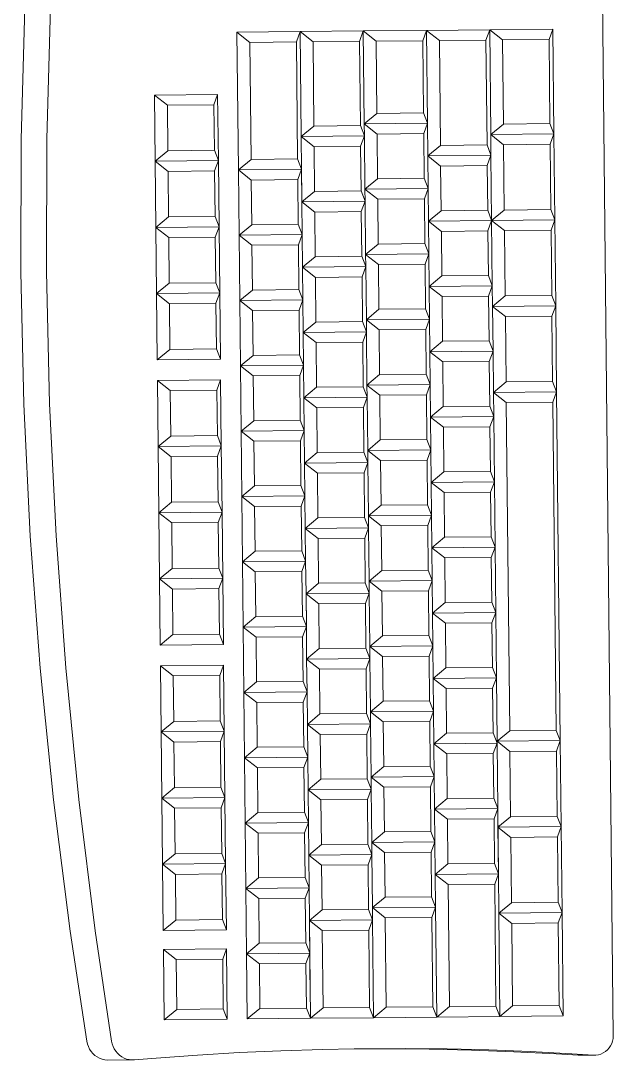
# Model space of a CAD drawing. Header units: millimetres. Extents: x 1 to 121, y 0 to 90.
# Drawn here: x 35.9781 to 36.1505, y 61.7716 to 62.0739 of the extents above; entities that cross this region are included whole.
import ezdxf

# ---------------------------------------------------------------- set-up
doc = ezdxf.new("R2010")
doc.units = ezdxf.units.MM
doc.layers.add('Equipamiento SR', color=23, linetype='Continuous', lineweight=0)

# ---------------------------------------------------------------- blocks, each defined once
blk = doc.blocks.new('A$C7F0F64D0')
at = {"layer": 'Equipamiento SR'}
for p, q in [((0.45349, 0.17233), (0.00551, 0.16767)), ((0.45349, 0.17233), (0.45425, 0.17229)), ((0.45425, 0.17229), (0.455, 0.17214)), ((0.455, 0.17214), (0.45572, 0.1719)), ((0.45572, 0.1719), (0.45641, 0.17157)), ((0.45641, 0.17157), (0.45703, 0.17114)), ((0.45703, 0.17114), (0.4576, 0.17064)), ((0.4576, 0.17064), (0.45808, 0.17007)), ((0.45808, 0.17007), (0.45848, 0.16944)), ((0.45848, 0.16944), (0.45879, 0.16877)), ((0.4587, 0.16031), (0.45911, 0.16658)), ((0.45879, 0.16877), (0.459, 0.16806)), ((0.459, 0.16806), (0.45911, 0.16732)), ((0.45911, 0.16732), (0.45911, 0.16658)), ((0.45911, 0.16658), (0.45915, 0.16291)), ((0.45807, 0.14822), (0.4587, 0.16031)), ((0.45874, 0.15576), (0.45915, 0.16216)), ((0.45915, 0.16291), (0.45915, 0.16216)), ((0.39264, 0.15719), (0.41764, 0.15745)), ((0.41764, 0.15745), (0.41465, 0.15629)), ((0.41764, 0.15745), (0.44764, 0.15776)), ((0.41783, 0.13907), (0.41764, 0.15745)), ((0.41764, 0.15745), (0.42065, 0.15635)), ((0.44764, 0.15776), (0.44465, 0.1566)), ((0.44764, 0.15776), (0.44783, 0.13938)), ((0.16065, 0.15478), (0.19115, 0.15509)), ((0.16085, 0.1364), (0.16065, 0.15478)), ((0.16065, 0.15478), (0.16367, 0.15368)), ((0.19115, 0.15509), (0.18816, 0.15394)), ((0.19115, 0.15509), (0.21615, 0.15535)), ((0.19134, 0.13672), (0.19115, 0.15509)), ((0.19115, 0.15509), (0.19416, 0.154)), ((0.19416, 0.154), (0.21316, 0.1542)), ((0.21615, 0.15535), (0.21316, 0.1542)), ((0.21316, 0.1542), (0.2133, 0.14065)), ((0.21615, 0.15535), (0.24115, 0.15561)), ((0.21615, 0.15535), (0.21634, 0.13697)), ((0.21615, 0.15535), (0.21916, 0.15426)), ((0.21916, 0.15426), (0.23816, 0.15446)), ((0.2193, 0.14072), (0.21916, 0.15426)), ((0.24115, 0.15561), (0.23816, 0.15446)), ((0.23816, 0.15446), (0.2383, 0.14091)), ((0.24115, 0.15561), (0.26615, 0.15587)), ((0.24115, 0.15561), (0.24134, 0.13723)), ((0.24115, 0.15561), (0.24416, 0.15452)), ((0.24416, 0.15452), (0.26316, 0.15472)), ((0.2443, 0.14098), (0.24416, 0.15452)), ((0.26615, 0.15587), (0.26316, 0.15472)), ((0.26316, 0.15472), (0.2633, 0.14117)), ((0.26615, 0.15587), (0.36764, 0.15693)), ((0.26615, 0.15587), (0.26634, 0.13749)), ((0.26615, 0.15587), (0.26916, 0.15478)), ((0.26916, 0.15478), (0.36466, 0.15577)), ((0.2693, 0.14124), (0.26916, 0.15478)), ((0.36764, 0.15693), (0.36466, 0.15577)), ((0.3648, 0.14223), (0.36466, 0.15577)), ((0.36764, 0.15693), (0.39264, 0.15719)), ((0.36783, 0.13855), (0.36764, 0.15693)), ((0.36764, 0.15693), (0.37066, 0.15583)), ((0.37066, 0.15583), (0.38965, 0.15603)), ((0.3708, 0.14229), (0.37066, 0.15583)), ((0.39264, 0.15719), (0.38965, 0.15603)), ((0.38965, 0.15603), (0.38979, 0.14249)), ((0.39264, 0.15719), (0.39283, 0.13881)), ((0.39264, 0.15719), (0.39565, 0.15609)), ((0.39565, 0.15609), (0.41465, 0.15629)), ((0.39579, 0.14255), (0.39565, 0.15609)), ((0.41465, 0.15629), (0.41479, 0.14275)), ((0.42065, 0.15635), (0.44465, 0.1566)), ((0.42079, 0.14281), (0.42065, 0.15635)), ((0.44465, 0.1566), (0.44479, 0.14306)), ((0.45812, 0.14343), (0.45874, 0.15576)), ((0.16367, 0.15368), (0.18816, 0.15394)), ((0.16381, 0.14014), (0.16367, 0.15368)), ((0.18816, 0.15394), (0.18831, 0.14039)), ((0.19431, 0.14046), (0.19416, 0.154)), ((0.45761, 0.13613), (0.45807, 0.14822)), ((0.2693, 0.14124), (0.3648, 0.14223)), ((0.36783, 0.13855), (0.3648, 0.14223)), ((0.36783, 0.13855), (0.3708, 0.14229)), ((0.3708, 0.14229), (0.38979, 0.14249)), ((0.39283, 0.13881), (0.38979, 0.14249)), ((0.39283, 0.13881), (0.39579, 0.14255)), ((0.39579, 0.14255), (0.41479, 0.14275)), ((0.41783, 0.13907), (0.41479, 0.14275)), ((0.41783, 0.13907), (0.42079, 0.14281)), ((0.42079, 0.14281), (0.44479, 0.14306)), ((0.44783, 0.13938), (0.44479, 0.14306)), ((0.45767, 0.1311), (0.45812, 0.14343)), ((0.16085, 0.1364), (0.16381, 0.14014)), ((0.16381, 0.14014), (0.18831, 0.14039)), ((0.19134, 0.13672), (0.18831, 0.14039)), ((0.19134, 0.13672), (0.19431, 0.14046)), ((0.19431, 0.14046), (0.2133, 0.14065)), ((0.21634, 0.13697), (0.2133, 0.14065)), ((0.21634, 0.13697), (0.2193, 0.14072)), ((0.2193, 0.14072), (0.2383, 0.14091)), ((0.24134, 0.13723), (0.2383, 0.14091)), ((0.24134, 0.13723), (0.2443, 0.14098)), ((0.2443, 0.14098), (0.2633, 0.14117)), ((0.26634, 0.13749), (0.2633, 0.14117)), ((0.26634, 0.13749), (0.2693, 0.14124)), ((0.40633, 0.13895), (0.41783, 0.13907)), ((0.44783, 0.13938), (0.41783, 0.13907)), ((0.44783, 0.13938), (0.44484, 0.13822)), ((0.44783, 0.13938), (0.44802, 0.121)), ((0.19134, 0.13672), (0.16085, 0.1364)), ((0.16104, 0.11802), (0.16085, 0.1364)), ((0.16085, 0.1364), (0.16386, 0.1353)), ((0.19134, 0.13672), (0.19734, 0.13678)), ((0.19734, 0.13678), (0.19436, 0.13562)), ((0.19734, 0.13678), (0.21634, 0.13697)), ((0.19753, 0.1184), (0.19734, 0.13678)), ((0.19734, 0.13678), (0.20036, 0.13568)), ((0.21634, 0.13697), (0.21335, 0.13582)), ((0.23534, 0.13717), (0.21634, 0.13697)), ((0.21653, 0.1186), (0.21634, 0.13697)), ((0.21634, 0.13697), (0.21935, 0.13588)), ((0.23534, 0.13717), (0.23235, 0.13602)), ((0.23534, 0.13717), (0.24134, 0.13723)), ((0.23534, 0.13717), (0.23553, 0.1188)), ((0.23534, 0.13717), (0.23835, 0.13608)), ((0.23835, 0.13608), (0.25135, 0.13621)), ((0.23849, 0.12254), (0.23835, 0.13608)), ((0.24134, 0.13723), (0.25434, 0.13737)), ((0.25434, 0.13737), (0.25135, 0.13621)), ((0.25135, 0.13621), (0.25149, 0.12267)), ((0.25434, 0.13737), (0.26634, 0.13749)), ((0.25453, 0.11899), (0.25434, 0.13737)), ((0.25434, 0.13737), (0.25735, 0.13628)), ((0.25735, 0.13628), (0.27035, 0.13641)), ((0.25749, 0.12273), (0.25735, 0.13628)), ((0.26634, 0.13749), (0.27334, 0.13757)), ((0.27334, 0.13757), (0.27035, 0.13641)), ((0.27035, 0.13641), (0.27049, 0.12287)), ((0.27334, 0.13757), (0.29234, 0.13776)), ((0.27353, 0.11919), (0.27334, 0.13757)), ((0.27334, 0.13757), (0.27635, 0.13647)), ((0.27635, 0.13647), (0.28935, 0.13661)), ((0.27649, 0.12293), (0.27635, 0.13647)), ((0.29234, 0.13776), (0.28935, 0.13661)), ((0.28935, 0.13661), (0.28949, 0.12307)), ((0.29234, 0.13776), (0.31134, 0.13796)), ((0.29253, 0.11939), (0.29234, 0.13776)), ((0.29234, 0.13776), (0.29535, 0.13667)), ((0.29535, 0.13667), (0.30835, 0.13681)), ((0.29549, 0.12313), (0.29535, 0.13667)), ((0.31134, 0.13796), (0.30835, 0.13681)), ((0.30835, 0.13681), (0.30849, 0.12326)), ((0.31134, 0.13796), (0.33034, 0.13816)), ((0.31153, 0.11959), (0.31134, 0.13796)), ((0.31134, 0.13796), (0.31435, 0.13687)), ((0.31435, 0.13687), (0.32735, 0.137)), ((0.31449, 0.12333), (0.31435, 0.13687)), ((0.33034, 0.13816), (0.32735, 0.137)), ((0.32735, 0.137), (0.32749, 0.12346)), ((0.33034, 0.13816), (0.34934, 0.13836)), ((0.33034, 0.13816), (0.33053, 0.11978)), ((0.33034, 0.13816), (0.33335, 0.13707)), ((0.33335, 0.13707), (0.34635, 0.1372)), ((0.33349, 0.12352), (0.33335, 0.13707)), ((0.34934, 0.13836), (0.34635, 0.1372)), ((0.34635, 0.1372), (0.34649, 0.12366)), ((0.34934, 0.13836), (0.36783, 0.13855)), ((0.34934, 0.13836), (0.34953, 0.11998)), ((0.34934, 0.13836), (0.35235, 0.13726)), ((0.35235, 0.13726), (0.36535, 0.1374)), ((0.35249, 0.12372), (0.35235, 0.13726)), ((0.36833, 0.13855), (0.36535, 0.1374)), ((0.36535, 0.1374), (0.36549, 0.12386)), ((0.36783, 0.13855), (0.36833, 0.13855)), ((0.36833, 0.13855), (0.38733, 0.13875)), ((0.36853, 0.12018), (0.36833, 0.13855)), ((0.36833, 0.13855), (0.37135, 0.13746)), ((0.37135, 0.13746), (0.38435, 0.1376)), ((0.37149, 0.12392), (0.37135, 0.13746)), ((0.38733, 0.13875), (0.38435, 0.1376)), ((0.38435, 0.1376), (0.38449, 0.12405)), ((0.38733, 0.13875), (0.40633, 0.13895)), ((0.38733, 0.13875), (0.39283, 0.13881)), ((0.38752, 0.12038), (0.38733, 0.13875)), ((0.38733, 0.13875), (0.39035, 0.13766)), ((0.39035, 0.13766), (0.40334, 0.13779)), ((0.39049, 0.12412), (0.39035, 0.13766)), ((0.40633, 0.13895), (0.39283, 0.13881)), ((0.40633, 0.13895), (0.40334, 0.13779)), ((0.40334, 0.13779), (0.40349, 0.12425)), ((0.40633, 0.13895), (0.40652, 0.12057)), ((0.40633, 0.13895), (0.40934, 0.13786)), ((0.40934, 0.13786), (0.44484, 0.13822)), ((0.40948, 0.12431), (0.40934, 0.13786)), ((0.44484, 0.13822), (0.44498, 0.12468)), ((0.45732, 0.12403), (0.45761, 0.13613)), ((0.16386, 0.1353), (0.19436, 0.13562)), ((0.164, 0.12176), (0.16386, 0.1353)), ((0.19436, 0.13562), (0.1945, 0.12208)), ((0.20036, 0.13568), (0.21335, 0.13582)), ((0.2005, 0.12214), (0.20036, 0.13568)), ((0.21335, 0.13582), (0.2135, 0.12228)), ((0.21935, 0.13588), (0.23235, 0.13602)), ((0.2195, 0.12234), (0.21935, 0.13588)), ((0.23235, 0.13602), (0.23249, 0.12247)), ((0.45738, 0.11876), (0.45767, 0.1311)), ((0.37149, 0.12392), (0.38449, 0.12405)), ((0.38752, 0.12038), (0.38449, 0.12405)), ((0.38752, 0.12038), (0.39049, 0.12412)), ((0.39049, 0.12412), (0.40349, 0.12425)), ((0.40652, 0.12057), (0.40349, 0.12425)), ((0.40652, 0.12057), (0.40948, 0.12431)), ((0.40948, 0.12431), (0.44498, 0.12468)), ((0.44802, 0.121), (0.44498, 0.12468)), ((0.4572, 0.11192), (0.45732, 0.12403)), ((0.16104, 0.11802), (0.164, 0.12176)), ((0.164, 0.12176), (0.1945, 0.12208)), ((0.19753, 0.1184), (0.1945, 0.12208)), ((0.19753, 0.1184), (0.2005, 0.12214)), ((0.2005, 0.12214), (0.2135, 0.12228)), ((0.21653, 0.1186), (0.2135, 0.12228)), ((0.21653, 0.1186), (0.2195, 0.12234)), ((0.2195, 0.12234), (0.23249, 0.12247)), ((0.23553, 0.1188), (0.23249, 0.12247)), ((0.23553, 0.1188), (0.23849, 0.12254)), ((0.23849, 0.12254), (0.25149, 0.12267)), ((0.25453, 0.11899), (0.25149, 0.12267)), ((0.25453, 0.11899), (0.25749, 0.12273)), ((0.25749, 0.12273), (0.27049, 0.12287)), ((0.27353, 0.11919), (0.27049, 0.12287)), ((0.27353, 0.11919), (0.27649, 0.12293)), ((0.27649, 0.12293), (0.28949, 0.12307)), ((0.29253, 0.11939), (0.28949, 0.12307)), ((0.29253, 0.11939), (0.29549, 0.12313)), ((0.29549, 0.12313), (0.30849, 0.12326)), ((0.31153, 0.11959), (0.30849, 0.12326)), ((0.31153, 0.11959), (0.31449, 0.12333)), ((0.31449, 0.12333), (0.32749, 0.12346)), ((0.33053, 0.11978), (0.32749, 0.12346)), ((0.33053, 0.11978), (0.33349, 0.12352)), ((0.33349, 0.12352), (0.34649, 0.12366)), ((0.34953, 0.11998), (0.34649, 0.12366)), ((0.34953, 0.11998), (0.35249, 0.12372)), ((0.35249, 0.12372), (0.36549, 0.12386)), ((0.36853, 0.12018), (0.36549, 0.12386)), ((0.36853, 0.12018), (0.37149, 0.12392)), ((0.44802, 0.121), (0.41602, 0.12067)), ((0.44802, 0.121), (0.44503, 0.11985)), ((0.44802, 0.121), (0.44821, 0.10263)), ((0.18804, 0.1183), (0.16104, 0.11802)), ((0.16123, 0.09964), (0.16104, 0.11802)), ((0.16104, 0.11802), (0.16405, 0.11693)), ((0.18804, 0.1183), (0.18505, 0.11714)), ((0.19753, 0.1184), (0.18804, 0.1183)), ((0.18823, 0.09992), (0.18804, 0.1183)), ((0.18804, 0.1183), (0.19105, 0.11721)), ((0.20703, 0.1185), (0.19753, 0.1184)), ((0.20703, 0.1185), (0.20405, 0.11734)), ((0.20703, 0.1185), (0.21653, 0.1186)), ((0.20723, 0.10012), (0.20703, 0.1185)), ((0.20703, 0.1185), (0.21005, 0.1174)), ((0.21653, 0.1186), (0.22603, 0.1187)), ((0.22603, 0.1187), (0.22305, 0.11754)), ((0.22603, 0.1187), (0.23553, 0.1188)), ((0.22622, 0.10032), (0.22603, 0.1187)), ((0.22603, 0.1187), (0.22904, 0.1176)), ((0.24503, 0.11889), (0.23553, 0.1188)), ((0.24503, 0.11889), (0.24204, 0.11774)), ((0.24503, 0.11889), (0.25453, 0.11899)), ((0.24503, 0.11889), (0.24522, 0.10052)), ((0.24503, 0.11889), (0.24804, 0.1178)), ((0.24804, 0.1178), (0.26104, 0.11793)), ((0.26403, 0.11909), (0.25453, 0.11899)), ((0.26403, 0.11909), (0.26104, 0.11793)), ((0.26104, 0.11793), (0.26118, 0.10439)), ((0.26403, 0.11909), (0.27353, 0.11919)), ((0.26422, 0.10071), (0.26403, 0.11909)), ((0.26403, 0.11909), (0.26704, 0.118)), ((0.26704, 0.118), (0.28004, 0.11813)), ((0.26718, 0.10446), (0.26704, 0.118)), ((0.28303, 0.11929), (0.27353, 0.11919)), ((0.28303, 0.11929), (0.28004, 0.11813)), ((0.28004, 0.11813), (0.28018, 0.10459)), ((0.28303, 0.11929), (0.29253, 0.11939)), ((0.28303, 0.11929), (0.28322, 0.10091)), ((0.28303, 0.11929), (0.28604, 0.11819)), ((0.28604, 0.11819), (0.29904, 0.11833)), ((0.28618, 0.10465), (0.28604, 0.11819)), ((0.30203, 0.11949), (0.29253, 0.11939)), ((0.30203, 0.11949), (0.29904, 0.11833)), ((0.29904, 0.11833), (0.29918, 0.10479)), ((0.31153, 0.11959), (0.30203, 0.11949)), ((0.30222, 0.10111), (0.30203, 0.11949)), ((0.30203, 0.11949), (0.30504, 0.11839)), ((0.30504, 0.11839), (0.31804, 0.11853)), ((0.30518, 0.10485), (0.30504, 0.11839)), ((0.32103, 0.11968), (0.31153, 0.11959)), ((0.32103, 0.11968), (0.31804, 0.11853)), ((0.31804, 0.11853), (0.31818, 0.10499)), ((0.33053, 0.11978), (0.32103, 0.11968)), ((0.32122, 0.10131), (0.32103, 0.11968)), ((0.32103, 0.11968), (0.32404, 0.11859)), ((0.32404, 0.11859), (0.33704, 0.11872)), ((0.32418, 0.10505), (0.32404, 0.11859)), ((0.34003, 0.11988), (0.33053, 0.11978)), ((0.34003, 0.11988), (0.33704, 0.11872)), ((0.33704, 0.11872), (0.33718, 0.10518)), ((0.34003, 0.11988), (0.34953, 0.11998)), ((0.34022, 0.1015), (0.34003, 0.11988)), ((0.34003, 0.11988), (0.34304, 0.11879)), ((0.34304, 0.11879), (0.35604, 0.11892)), ((0.34318, 0.10525), (0.34304, 0.11879)), ((0.35903, 0.12008), (0.34953, 0.11998)), ((0.35903, 0.12008), (0.35604, 0.11892)), ((0.35604, 0.11892), (0.35618, 0.10538)), ((0.36853, 0.12018), (0.35903, 0.12008)), ((0.35903, 0.12008), (0.35922, 0.1017)), ((0.35903, 0.12008), (0.36204, 0.11898)), ((0.36204, 0.11898), (0.37504, 0.11912)), ((0.36218, 0.10544), (0.36204, 0.11898)), ((0.37803, 0.12028), (0.36853, 0.12018)), ((0.37803, 0.12028), (0.37504, 0.11912)), ((0.37504, 0.11912), (0.37518, 0.10558)), ((0.38752, 0.12038), (0.37803, 0.12028)), ((0.37803, 0.12028), (0.37822, 0.1019)), ((0.37803, 0.12028), (0.38104, 0.11918)), ((0.38104, 0.11918), (0.39404, 0.11932)), ((0.38118, 0.10564), (0.38104, 0.11918)), ((0.39702, 0.12047), (0.38752, 0.12038)), ((0.39702, 0.12047), (0.39404, 0.11932)), ((0.39404, 0.11932), (0.39418, 0.10578)), ((0.40652, 0.12057), (0.39702, 0.12047)), ((0.39702, 0.12047), (0.39722, 0.1021)), ((0.39702, 0.12047), (0.40004, 0.11938)), ((0.40004, 0.11938), (0.41303, 0.11951)), ((0.40018, 0.10584), (0.40004, 0.11938)), ((0.41602, 0.12067), (0.40652, 0.12057)), ((0.41602, 0.12067), (0.41303, 0.11951)), ((0.41303, 0.11951), (0.41318, 0.10597)), ((0.41621, 0.10229), (0.41602, 0.12067)), ((0.41602, 0.12067), (0.41903, 0.11958)), ((0.41903, 0.11958), (0.44503, 0.11985)), ((0.41918, 0.10604), (0.41903, 0.11958)), ((0.44503, 0.11985), (0.44517, 0.10631)), ((0.45726, 0.10642), (0.45738, 0.11876)), ((0.16405, 0.11693), (0.18505, 0.11714)), ((0.16419, 0.10339), (0.16405, 0.11693)), ((0.18505, 0.11714), (0.18519, 0.1036)), ((0.19105, 0.11721), (0.20405, 0.11734)), ((0.19119, 0.10367), (0.19105, 0.11721)), ((0.20405, 0.11734), (0.20419, 0.1038)), ((0.21005, 0.1174), (0.22305, 0.11754)), ((0.21019, 0.10386), (0.21005, 0.1174)), ((0.22305, 0.11754), (0.22319, 0.104)), ((0.22904, 0.1176), (0.24204, 0.11774)), ((0.22919, 0.10406), (0.22904, 0.1176)), ((0.24204, 0.11774), (0.24218, 0.1042)), ((0.24818, 0.10426), (0.24804, 0.1178)), ((0.45724, 0.09982), (0.4572, 0.11192)), ((0.39722, 0.1021), (0.40018, 0.10584)), ((0.40018, 0.10584), (0.41318, 0.10597)), ((0.41621, 0.10229), (0.41318, 0.10597)), ((0.41621, 0.10229), (0.41918, 0.10604)), ((0.41918, 0.10604), (0.44517, 0.10631)), ((0.44821, 0.10263), (0.44517, 0.10631)), ((0.45729, 0.09698), (0.45726, 0.10642)), ((0.16123, 0.09964), (0.16419, 0.10339)), ((0.16419, 0.10339), (0.18519, 0.1036)), ((0.18823, 0.09992), (0.18519, 0.1036)), ((0.18823, 0.09992), (0.19119, 0.10367)), ((0.19119, 0.10367), (0.20419, 0.1038)), ((0.20723, 0.10012), (0.20419, 0.1038)), ((0.20723, 0.10012), (0.21019, 0.10386)), ((0.21019, 0.10386), (0.22319, 0.104)), ((0.22622, 0.10032), (0.22319, 0.104)), ((0.22622, 0.10032), (0.22919, 0.10406)), ((0.22919, 0.10406), (0.24218, 0.1042)), ((0.24522, 0.10052), (0.24218, 0.1042)), ((0.24522, 0.10052), (0.24818, 0.10426)), ((0.24818, 0.10426), (0.26118, 0.10439)), ((0.26422, 0.10071), (0.26118, 0.10439)), ((0.26422, 0.10071), (0.26718, 0.10446)), ((0.26718, 0.10446), (0.28018, 0.10459)), ((0.28322, 0.10091), (0.28018, 0.10459)), ((0.28322, 0.10091), (0.28618, 0.10465)), ((0.28618, 0.10465), (0.29918, 0.10479)), ((0.30222, 0.10111), (0.29918, 0.10479)), ((0.30222, 0.10111), (0.30518, 0.10485)), ((0.30518, 0.10485), (0.31818, 0.10499)), ((0.32122, 0.10131), (0.31818, 0.10499)), ((0.32122, 0.10131), (0.32418, 0.10505)), ((0.32418, 0.10505), (0.33718, 0.10518)), ((0.34022, 0.1015), (0.33718, 0.10518)), ((0.34022, 0.1015), (0.34318, 0.10525)), ((0.34318, 0.10525), (0.35618, 0.10538)), ((0.35922, 0.1017), (0.35618, 0.10538)), ((0.35922, 0.1017), (0.36218, 0.10544)), ((0.36218, 0.10544), (0.37518, 0.10558)), ((0.37822, 0.1019), (0.37518, 0.10558)), ((0.37822, 0.1019), (0.38118, 0.10564)), ((0.38118, 0.10564), (0.39418, 0.10578)), ((0.39722, 0.1021), (0.39418, 0.10578)), ((0.18823, 0.09992), (0.16123, 0.09964)), ((0.19173, 0.09996), (0.18823, 0.09992)), ((0.19173, 0.09996), (0.18874, 0.0988)), ((0.20723, 0.10012), (0.19173, 0.09996)), ((0.19192, 0.08158), (0.19173, 0.09996)), ((0.19173, 0.09996), (0.19474, 0.09887)), ((0.20723, 0.10012), (0.21073, 0.10016)), ((0.21073, 0.10016), (0.20774, 0.099)), ((0.22622, 0.10032), (0.21073, 0.10016)), ((0.21092, 0.08178), (0.21073, 0.10016)), ((0.21073, 0.10016), (0.21374, 0.09906)), ((0.22972, 0.10036), (0.22622, 0.10032)), ((0.22972, 0.10036), (0.22674, 0.0992)), ((0.24522, 0.10052), (0.22972, 0.10036)), ((0.22972, 0.10036), (0.22992, 0.08198)), ((0.22972, 0.10036), (0.23274, 0.09926)), ((0.24872, 0.10055), (0.24522, 0.10052)), ((0.24872, 0.10055), (0.24573, 0.0994)), ((0.26422, 0.10071), (0.24872, 0.10055)), ((0.24872, 0.10055), (0.24891, 0.08218)), ((0.24872, 0.10055), (0.25173, 0.09946)), ((0.26772, 0.10075), (0.26422, 0.10071)), ((0.26772, 0.10075), (0.26473, 0.09959)), ((0.26772, 0.10075), (0.28322, 0.10091)), ((0.26791, 0.08237), (0.26772, 0.10075)), ((0.26772, 0.10075), (0.27073, 0.09966)), ((0.27073, 0.09966), (0.28373, 0.09979)), ((0.28322, 0.10091), (0.28672, 0.10095)), ((0.28372, 0.10092), (0.28672, 0.10095)), ((0.28672, 0.10095), (0.28373, 0.09979)), ((0.28373, 0.09979), (0.28387, 0.08625)), ((0.30222, 0.10111), (0.28672, 0.10095)), ((0.28672, 0.10095), (0.28691, 0.08257)), ((0.28672, 0.10095), (0.28973, 0.09985)), ((0.28973, 0.09985), (0.30273, 0.09999)), ((0.28987, 0.08631), (0.28973, 0.09985)), ((0.30572, 0.10115), (0.30222, 0.10111)), ((0.30572, 0.10115), (0.30273, 0.09999)), ((0.30273, 0.09999), (0.30287, 0.08645)), ((0.32122, 0.10131), (0.30572, 0.10115)), ((0.30591, 0.08277), (0.30572, 0.10115)), ((0.30572, 0.10115), (0.30873, 0.10005)), ((0.30873, 0.10005), (0.32173, 0.10019)), ((0.30887, 0.08651), (0.30873, 0.10005)), ((0.32122, 0.10131), (0.32472, 0.10134)), ((0.32472, 0.10134), (0.32173, 0.10019)), ((0.32173, 0.10019), (0.32187, 0.08665)), ((0.32472, 0.10134), (0.34022, 0.1015)), ((0.32491, 0.08297), (0.32472, 0.10134)), ((0.32472, 0.10134), (0.32773, 0.10025)), ((0.32773, 0.10025), (0.34073, 0.10038)), ((0.32787, 0.08671), (0.32773, 0.10025)), ((0.34372, 0.10154), (0.34022, 0.1015)), ((0.34372, 0.10154), (0.34073, 0.10038)), ((0.34073, 0.10038), (0.34087, 0.08684)), ((0.35922, 0.1017), (0.34372, 0.10154)), ((0.34372, 0.10154), (0.34391, 0.08316)), ((0.34372, 0.10154), (0.34673, 0.10045)), ((0.34673, 0.10045), (0.35973, 0.10058)), ((0.34687, 0.08691), (0.34673, 0.10045)), ((0.36272, 0.10174), (0.35922, 0.1017)), ((0.36272, 0.10174), (0.35973, 0.10058)), ((0.35973, 0.10058), (0.35987, 0.08704)), ((0.36272, 0.10174), (0.37822, 0.1019)), ((0.36291, 0.08336), (0.36272, 0.10174)), ((0.36272, 0.10174), (0.36573, 0.10064)), ((0.36573, 0.10064), (0.37873, 0.10078)), ((0.36587, 0.0871), (0.36573, 0.10064)), ((0.38172, 0.10194), (0.37822, 0.1019)), ((0.38172, 0.10194), (0.37873, 0.10078)), ((0.37873, 0.10078), (0.37887, 0.08724)), ((0.39722, 0.1021), (0.38172, 0.10194)), ((0.38191, 0.08356), (0.38172, 0.10194)), ((0.38172, 0.10194), (0.38473, 0.10084)), ((0.38473, 0.10084), (0.39773, 0.10098)), ((0.38487, 0.0873), (0.38473, 0.10084)), ((0.40071, 0.10213), (0.39722, 0.1021)), ((0.40071, 0.10213), (0.39773, 0.10098)), ((0.39773, 0.10098), (0.39787, 0.08744)), ((0.40071, 0.10213), (0.41621, 0.10229)), ((0.40091, 0.08376), (0.40071, 0.10213)), ((0.40071, 0.10213), (0.40373, 0.10104)), ((0.40373, 0.10104), (0.41673, 0.10117)), ((0.40387, 0.0875), (0.40373, 0.10104)), ((0.41621, 0.10229), (0.41971, 0.10233)), ((0.41971, 0.10233), (0.41673, 0.10117)), ((0.41673, 0.10117), (0.41687, 0.08763)), ((0.41971, 0.10233), (0.44821, 0.10263)), ((0.4199, 0.08395), (0.41971, 0.10233)), ((0.41971, 0.10233), (0.42273, 0.10124)), ((0.42273, 0.10124), (0.44522, 0.10147)), ((0.42287, 0.0877), (0.42273, 0.10124)), ((0.44821, 0.10263), (0.44522, 0.10147)), ((0.44522, 0.10147), (0.44536, 0.08793)), ((0.44821, 0.10263), (0.4484, 0.08425)), ((0.45729, 0.09698), (0.45724, 0.09982)), ((0.16142, 0.08127), (0.16123, 0.09964)), ((0.16123, 0.09964), (0.16424, 0.09855)), ((0.16424, 0.09855), (0.18874, 0.0988)), ((0.16438, 0.08501), (0.16424, 0.09855)), ((0.18874, 0.0988), (0.18888, 0.08526)), ((0.19474, 0.09887), (0.20774, 0.099)), ((0.19488, 0.08533), (0.19474, 0.09887)), ((0.20774, 0.099), (0.20788, 0.08546)), ((0.21374, 0.09906), (0.22674, 0.0992)), ((0.21388, 0.08552), (0.21374, 0.09906)), ((0.22674, 0.0992), (0.22688, 0.08566)), ((0.23274, 0.09926), (0.24573, 0.0994)), ((0.23288, 0.08572), (0.23274, 0.09926)), ((0.24573, 0.0994), (0.24588, 0.08586)), ((0.25173, 0.09946), (0.26473, 0.09959)), ((0.25188, 0.08592), (0.25173, 0.09946)), ((0.26473, 0.09959), (0.26487, 0.08605)), ((0.27087, 0.08612), (0.27073, 0.09966)), ((0.45745, 0.08772), (0.45729, 0.09698)), ((0.4199, 0.08395), (0.42287, 0.0877)), ((0.42287, 0.0877), (0.44536, 0.08793)), ((0.4484, 0.08425), (0.44536, 0.08793)), ((0.45783, 0.07562), (0.45745, 0.08772)), ((0.16142, 0.08127), (0.16438, 0.08501)), ((0.16438, 0.08501), (0.18888, 0.08526)), ((0.19192, 0.08158), (0.18888, 0.08526)), ((0.19192, 0.08158), (0.19488, 0.08533)), ((0.19488, 0.08533), (0.20788, 0.08546)), ((0.21092, 0.08178), (0.20788, 0.08546)), ((0.21092, 0.08178), (0.21388, 0.08552)), ((0.21388, 0.08552), (0.22688, 0.08566)), ((0.22992, 0.08198), (0.22688, 0.08566)), ((0.22992, 0.08198), (0.23288, 0.08572)), ((0.23288, 0.08572), (0.24588, 0.08586)), ((0.24891, 0.08218), (0.24588, 0.08586)), ((0.24891, 0.08218), (0.25188, 0.08592)), ((0.25188, 0.08592), (0.26487, 0.08605)), ((0.26791, 0.08237), (0.26487, 0.08605)), ((0.26791, 0.08237), (0.27087, 0.08612)), ((0.27087, 0.08612), (0.28387, 0.08625)), ((0.28691, 0.08257), (0.28387, 0.08625)), ((0.28691, 0.08257), (0.28987, 0.08631)), ((0.28987, 0.08631), (0.30287, 0.08645)), ((0.30591, 0.08277), (0.30287, 0.08645)), ((0.30591, 0.08277), (0.30887, 0.08651)), ((0.30887, 0.08651), (0.32187, 0.08665)), ((0.32491, 0.08297), (0.32187, 0.08665)), ((0.32491, 0.08297), (0.32787, 0.08671)), ((0.32787, 0.08671), (0.34087, 0.08684)), ((0.34391, 0.08316), (0.34087, 0.08684)), ((0.34391, 0.08316), (0.34687, 0.08691)), ((0.34687, 0.08691), (0.35987, 0.08704)), ((0.36291, 0.08336), (0.35987, 0.08704)), ((0.36291, 0.08336), (0.36587, 0.0871)), ((0.36587, 0.0871), (0.37887, 0.08724)), ((0.38191, 0.08356), (0.37887, 0.08724)), ((0.38191, 0.08356), (0.38487, 0.0873)), ((0.38487, 0.0873), (0.39787, 0.08744)), ((0.40091, 0.08376), (0.39787, 0.08744)), ((0.40091, 0.08376), (0.40387, 0.0875)), ((0.40387, 0.0875), (0.41687, 0.08763)), ((0.4199, 0.08395), (0.41687, 0.08763)), ((0.19192, 0.08158), (0.20142, 0.08168)), ((0.20142, 0.08168), (0.19843, 0.08053)), ((0.20142, 0.08168), (0.21092, 0.08178)), ((0.20161, 0.06331), (0.20142, 0.08168)), ((0.20142, 0.08168), (0.20443, 0.08059)), ((0.20542, 0.08172), (0.21092, 0.08178)), ((0.21092, 0.08178), (0.22042, 0.08188)), ((0.21092, 0.08178), (0.21142, 0.08179)), ((0.22042, 0.08188), (0.21743, 0.08072)), ((0.22992, 0.08198), (0.22042, 0.08188)), ((0.22042, 0.08188), (0.22061, 0.0635)), ((0.22042, 0.08188), (0.22343, 0.08079)), ((0.22992, 0.08198), (0.23941, 0.08208)), ((0.23941, 0.08208), (0.23643, 0.08092)), ((0.24891, 0.08218), (0.23941, 0.08208)), ((0.23941, 0.08208), (0.23961, 0.0637)), ((0.23941, 0.08208), (0.24243, 0.08098)), ((0.24891, 0.08218), (0.25841, 0.08228)), ((0.25841, 0.08228), (0.25543, 0.08112)), ((0.26791, 0.08237), (0.25841, 0.08228)), ((0.25841, 0.08228), (0.2586, 0.0639)), ((0.25841, 0.08228), (0.26143, 0.08118)), ((0.26791, 0.08237), (0.27741, 0.08247)), ((0.27741, 0.08247), (0.27442, 0.08132)), ((0.28691, 0.08257), (0.27741, 0.08247)), ((0.2776, 0.0641), (0.27741, 0.08247)), ((0.27741, 0.08247), (0.28042, 0.08138)), ((0.28691, 0.08257), (0.29641, 0.08267)), ((0.29641, 0.08267), (0.29342, 0.08151)), ((0.29641, 0.08267), (0.30591, 0.08277)), ((0.2966, 0.06429), (0.29641, 0.08267)), ((0.29641, 0.08267), (0.29942, 0.08158)), ((0.29942, 0.08158), (0.31242, 0.08171)), ((0.30591, 0.08277), (0.31541, 0.08287)), ((0.31541, 0.08287), (0.31242, 0.08171)), ((0.31242, 0.08171), (0.31256, 0.06817)), ((0.32491, 0.08297), (0.31541, 0.08287)), ((0.3156, 0.06449), (0.31541, 0.08287)), ((0.31541, 0.08287), (0.31842, 0.08177)), ((0.31842, 0.08177), (0.33142, 0.08191)), ((0.31856, 0.06823), (0.31842, 0.08177)), ((0.32491, 0.08297), (0.33441, 0.08307)), ((0.33441, 0.08307), (0.32541, 0.08297)), ((0.33441, 0.08307), (0.33142, 0.08191)), ((0.33142, 0.08191), (0.33156, 0.06837)), ((0.34391, 0.08316), (0.33441, 0.08307)), ((0.33441, 0.08307), (0.3346, 0.06469)), ((0.33441, 0.08307), (0.33742, 0.08197)), ((0.33742, 0.08197), (0.35042, 0.08211)), ((0.33756, 0.06843), (0.33742, 0.08197)), ((0.35341, 0.08326), (0.34391, 0.08316)), ((0.35341, 0.08326), (0.35042, 0.08211)), ((0.35042, 0.08211), (0.35056, 0.06856)), ((0.36291, 0.08336), (0.35341, 0.08326)), ((0.35341, 0.08326), (0.3536, 0.06489)), ((0.35341, 0.08326), (0.35642, 0.08217)), ((0.35642, 0.08217), (0.36942, 0.0823)), ((0.35656, 0.06863), (0.35642, 0.08217)), ((0.37241, 0.08346), (0.36291, 0.08336)), ((0.37241, 0.08346), (0.36942, 0.0823)), ((0.36942, 0.0823), (0.36956, 0.06876)), ((0.38191, 0.08356), (0.37241, 0.08346)), ((0.3726, 0.06508), (0.37241, 0.08346)), ((0.37241, 0.08346), (0.37542, 0.08237)), ((0.37542, 0.08237), (0.38842, 0.0825)), ((0.37556, 0.06882), (0.37542, 0.08237)), ((0.39141, 0.08366), (0.38191, 0.08356)), ((0.39141, 0.08366), (0.38842, 0.0825)), ((0.38842, 0.0825), (0.38856, 0.06896)), ((0.40091, 0.08376), (0.39141, 0.08366)), ((0.3916, 0.06528), (0.39141, 0.08366)), ((0.39141, 0.08366), (0.39442, 0.08256)), ((0.39442, 0.08256), (0.40742, 0.0827)), ((0.39456, 0.06902), (0.39442, 0.08256)), ((0.41041, 0.08385), (0.40091, 0.08376)), ((0.41041, 0.08385), (0.40742, 0.0827)), ((0.40742, 0.0827), (0.40756, 0.06916)), ((0.4199, 0.08395), (0.41041, 0.08385)), ((0.41041, 0.08385), (0.4106, 0.06548)), ((0.41041, 0.08385), (0.41342, 0.08276)), ((0.41342, 0.08276), (0.42642, 0.0829)), ((0.41356, 0.06922), (0.41342, 0.08276)), ((0.4294, 0.08405), (0.4199, 0.08395)), ((0.4204, 0.08396), (0.4429, 0.08419)), ((0.4294, 0.08405), (0.42642, 0.0829)), ((0.42642, 0.0829), (0.42656, 0.06935)), ((0.4294, 0.08405), (0.4484, 0.08425)), ((0.4296, 0.06568), (0.4294, 0.08405)), ((0.4294, 0.08405), (0.43242, 0.08296)), ((0.43242, 0.08296), (0.44542, 0.08309)), ((0.43256, 0.06942), (0.43242, 0.08296)), ((0.4484, 0.08425), (0.44542, 0.08309)), ((0.44542, 0.08309), (0.44556, 0.06955)), ((0.4484, 0.08425), (0.44859, 0.06587)), ((0.19192, 0.08158), (0.16142, 0.08127)), ((0.16161, 0.06289), (0.16142, 0.08127)), ((0.16142, 0.08127), (0.16443, 0.08017)), ((0.16443, 0.08017), (0.19843, 0.08053)), ((0.16457, 0.06663), (0.16443, 0.08017)), ((0.19843, 0.08053), (0.19857, 0.06698)), ((0.20443, 0.08059), (0.21743, 0.08072)), ((0.20457, 0.06705), (0.20443, 0.08059)), ((0.21743, 0.08072), (0.21757, 0.06718)), ((0.22343, 0.08079), (0.23643, 0.08092)), ((0.22357, 0.06724), (0.22343, 0.08079)), ((0.23643, 0.08092), (0.23657, 0.06738)), ((0.24243, 0.08098), (0.25543, 0.08112)), ((0.24257, 0.06744), (0.24243, 0.08098)), ((0.25543, 0.08112), (0.25557, 0.06758)), ((0.26143, 0.08118), (0.27442, 0.08132)), ((0.26157, 0.06764), (0.26143, 0.08118)), ((0.27442, 0.08132), (0.27457, 0.06777)), ((0.28042, 0.08138), (0.29342, 0.08151)), ((0.28056, 0.06784), (0.28042, 0.08138)), ((0.29342, 0.08151), (0.29356, 0.06797)), ((0.29956, 0.06803), (0.29942, 0.08158)), ((0.45837, 0.06353), (0.45783, 0.07562)), ((0.43256, 0.06942), (0.44556, 0.06955)), ((0.44859, 0.06587), (0.44556, 0.06955)), ((0.16161, 0.06289), (0.16457, 0.06663)), ((0.16457, 0.06663), (0.19857, 0.06698)), ((0.20161, 0.06331), (0.19857, 0.06698)), ((0.20161, 0.06331), (0.20457, 0.06705)), ((0.20457, 0.06705), (0.21757, 0.06718)), ((0.22061, 0.0635), (0.21757, 0.06718)), ((0.22061, 0.0635), (0.22357, 0.06724)), ((0.22357, 0.06724), (0.23657, 0.06738)), ((0.23961, 0.0637), (0.23657, 0.06738)), ((0.23961, 0.0637), (0.24257, 0.06744)), ((0.24257, 0.06744), (0.25557, 0.06758)), ((0.2586, 0.0639), (0.25557, 0.06758)), ((0.2586, 0.0639), (0.26157, 0.06764)), ((0.26157, 0.06764), (0.27457, 0.06777)), ((0.2776, 0.0641), (0.27457, 0.06777)), ((0.2776, 0.0641), (0.28056, 0.06784)), ((0.28056, 0.06784), (0.29356, 0.06797)), ((0.2966, 0.06429), (0.29356, 0.06797)), ((0.2966, 0.06429), (0.29956, 0.06803)), ((0.29956, 0.06803), (0.31256, 0.06817)), ((0.3156, 0.06449), (0.31256, 0.06817)), ((0.3156, 0.06449), (0.31856, 0.06823)), ((0.31856, 0.06823), (0.33156, 0.06837)), ((0.3346, 0.06469), (0.33156, 0.06837)), ((0.3346, 0.06469), (0.33756, 0.06843)), ((0.33756, 0.06843), (0.35056, 0.06856)), ((0.3536, 0.06489), (0.35056, 0.06856)), ((0.3536, 0.06489), (0.35656, 0.06863)), ((0.35656, 0.06863), (0.36956, 0.06876)), ((0.3726, 0.06508), (0.36956, 0.06876)), ((0.3726, 0.06508), (0.37556, 0.06882)), ((0.37556, 0.06882), (0.38856, 0.06896)), ((0.3916, 0.06528), (0.38856, 0.06896)), ((0.3916, 0.06528), (0.39456, 0.06902)), ((0.39456, 0.06902), (0.40756, 0.06916)), ((0.4106, 0.06548), (0.40756, 0.06916)), ((0.4106, 0.06548), (0.41356, 0.06922)), ((0.41356, 0.06922), (0.42656, 0.06935)), ((0.4296, 0.06568), (0.42656, 0.06935)), ((0.4296, 0.06568), (0.43256, 0.06942)), ((0.20161, 0.06331), (0.22061, 0.0635)), ((0.22061, 0.0635), (0.23961, 0.0637)), ((0.23961, 0.0637), (0.2586, 0.0639)), ((0.2586, 0.0639), (0.2776, 0.0641)), ((0.2776, 0.0641), (0.2966, 0.06429)), ((0.2966, 0.06429), (0.3156, 0.06449)), ((0.3156, 0.06449), (0.3346, 0.06469)), ((0.3346, 0.06469), (0.3536, 0.06489)), ((0.3536, 0.06489), (0.3726, 0.06508)), ((0.3726, 0.06508), (0.3916, 0.06528)), ((0.3916, 0.06528), (0.4106, 0.06548)), ((0.4106, 0.06548), (0.4296, 0.06568)), ((0.4296, 0.06568), (0.44859, 0.06587)), ((0.45908, 0.05144), (0.45837, 0.06353)), ((0.16161, 0.06289), (0.20161, 0.06331)), ((0.17967, 0.05727), (0.19892, 0.05747)), ((0.19892, 0.05747), (0.19593, 0.05632)), ((0.19892, 0.05747), (0.21817, 0.05767)), ((0.19911, 0.0391), (0.19892, 0.05747)), ((0.19892, 0.05747), (0.20193, 0.05638)), ((0.21817, 0.05767), (0.21518, 0.05652)), ((0.21817, 0.05767), (0.23742, 0.05787)), ((0.21817, 0.05767), (0.21836, 0.0393)), ((0.21817, 0.05767), (0.22118, 0.05658)), ((0.23742, 0.05787), (0.23443, 0.05672)), ((0.23742, 0.05787), (0.25667, 0.05807)), ((0.23742, 0.05787), (0.23761, 0.0395)), ((0.23742, 0.05787), (0.24043, 0.05678)), ((0.25667, 0.05807), (0.25368, 0.05692)), ((0.25667, 0.05807), (0.25686, 0.0397)), ((0.26266, 0.05814), (0.28191, 0.05834)), ((0.26286, 0.03976), (0.26266, 0.05814)), ((0.26266, 0.05814), (0.26568, 0.05704)), ((0.28191, 0.05834), (0.27893, 0.05718)), ((0.28191, 0.05834), (0.30116, 0.05854)), ((0.2821, 0.03996), (0.28191, 0.05834)), ((0.28191, 0.05834), (0.28493, 0.05724)), ((0.30116, 0.05854), (0.29817, 0.05738)), ((0.30116, 0.05854), (0.32041, 0.05874)), ((0.30116, 0.05854), (0.30135, 0.04016)), ((0.30116, 0.05854), (0.30417, 0.05744)), ((0.30417, 0.05744), (0.31742, 0.05758)), ((0.30431, 0.0439), (0.30417, 0.05744)), ((0.32041, 0.05874), (0.31742, 0.05758)), ((0.31742, 0.05758), (0.31756, 0.04404)), ((0.32041, 0.05874), (0.33966, 0.05894)), ((0.3206, 0.04036), (0.32041, 0.05874)), ((0.32041, 0.05874), (0.32342, 0.05764)), ((0.32342, 0.05764), (0.33667, 0.05778)), ((0.32356, 0.0441), (0.32342, 0.05764)), ((0.33966, 0.05894), (0.33667, 0.05778)), ((0.33667, 0.05778), (0.33681, 0.04424)), ((0.33966, 0.05894), (0.33985, 0.04056)), ((0.34566, 0.059), (0.36491, 0.0592)), ((0.34585, 0.04062), (0.34566, 0.059)), ((0.34566, 0.059), (0.34867, 0.0579)), ((0.34867, 0.0579), (0.36192, 0.05804)), ((0.34881, 0.04436), (0.34867, 0.0579)), ((0.36491, 0.0592), (0.36192, 0.05804)), ((0.36192, 0.05804), (0.36206, 0.0445)), ((0.36491, 0.0592), (0.38416, 0.0594)), ((0.3651, 0.04082), (0.36491, 0.0592)), ((0.36491, 0.0592), (0.36792, 0.0581)), ((0.36792, 0.0581), (0.38117, 0.05824)), ((0.36806, 0.04456), (0.36792, 0.0581)), ((0.38416, 0.0594), (0.38117, 0.05824)), ((0.38117, 0.05824), (0.38131, 0.0447)), ((0.38416, 0.0594), (0.40341, 0.0596)), ((0.38416, 0.0594), (0.38435, 0.04102)), ((0.38416, 0.0594), (0.38717, 0.0583)), ((0.38717, 0.0583), (0.40042, 0.05844)), ((0.38731, 0.04476), (0.38717, 0.0583)), ((0.40341, 0.0596), (0.40042, 0.05844)), ((0.40042, 0.05844), (0.40056, 0.0449)), ((0.40341, 0.0596), (0.42266, 0.0598)), ((0.4036, 0.04122), (0.40341, 0.0596)), ((0.40341, 0.0596), (0.40642, 0.0585)), ((0.40642, 0.0585), (0.41967, 0.05864)), ((0.40656, 0.04496), (0.40642, 0.0585)), ((0.42266, 0.0598), (0.41967, 0.05864)), ((0.41967, 0.05864), (0.41981, 0.0451)), ((0.42266, 0.0598), (0.42285, 0.04142)), ((0.44865, 0.06007), (0.42816, 0.05986)), ((0.42816, 0.05986), (0.43117, 0.05876)), ((0.42835, 0.04148), (0.42816, 0.05986)), ((0.43117, 0.05876), (0.44567, 0.05891)), ((0.43131, 0.04522), (0.43117, 0.05876)), ((0.44865, 0.06007), (0.44567, 0.05891)), ((0.44567, 0.05891), (0.44581, 0.04537)), ((0.44865, 0.06007), (0.44885, 0.04169)), ((0.17986, 0.0389), (0.17967, 0.05727)), ((0.17967, 0.05727), (0.18268, 0.05618)), ((0.18268, 0.05618), (0.19593, 0.05632)), ((0.18282, 0.04264), (0.18268, 0.05618)), ((0.19593, 0.05632), (0.19607, 0.04278)), ((0.20193, 0.05638), (0.21518, 0.05652)), ((0.20207, 0.04284), (0.20193, 0.05638)), ((0.21518, 0.05652), (0.21532, 0.04298)), ((0.22118, 0.05658), (0.23443, 0.05672)), ((0.22132, 0.04304), (0.22118, 0.05658)), ((0.23443, 0.05672), (0.23457, 0.04318)), ((0.24043, 0.05678), (0.25368, 0.05692)), ((0.24057, 0.04324), (0.24043, 0.05678)), ((0.25368, 0.05692), (0.25382, 0.04338)), ((0.26568, 0.05704), (0.27893, 0.05718)), ((0.26582, 0.0435), (0.26568, 0.05704)), ((0.27893, 0.05718), (0.27907, 0.04364)), ((0.28493, 0.05724), (0.29817, 0.05738)), ((0.28507, 0.0437), (0.28493, 0.05724)), ((0.29817, 0.05738), (0.29832, 0.04384)), ((0.45995, 0.03937), (0.45908, 0.05144)), ((0.43131, 0.04522), (0.44581, 0.04537)), ((0.44885, 0.04169), (0.44581, 0.04537)), ((0.17986, 0.0389), (0.18282, 0.04264)), ((0.18282, 0.04264), (0.19607, 0.04278)), ((0.19911, 0.0391), (0.19607, 0.04278)), ((0.19911, 0.0391), (0.20207, 0.04284)), ((0.20207, 0.04284), (0.21532, 0.04298)), ((0.21836, 0.0393), (0.21532, 0.04298)), ((0.21836, 0.0393), (0.22132, 0.04304)), ((0.22132, 0.04304), (0.23457, 0.04318)), ((0.23761, 0.0395), (0.23457, 0.04318)), ((0.23761, 0.0395), (0.24057, 0.04324)), ((0.24057, 0.04324), (0.25382, 0.04338)), ((0.25686, 0.0397), (0.25382, 0.04338)), ((0.26286, 0.03976), (0.26582, 0.0435)), ((0.26582, 0.0435), (0.27907, 0.04364)), ((0.2821, 0.03996), (0.27907, 0.04364)), ((0.2821, 0.03996), (0.28507, 0.0437)), ((0.28507, 0.0437), (0.29832, 0.04384)), ((0.30135, 0.04016), (0.29832, 0.04384)), ((0.30135, 0.04016), (0.30431, 0.0439)), ((0.30431, 0.0439), (0.31756, 0.04404)), ((0.3206, 0.04036), (0.31756, 0.04404)), ((0.3206, 0.04036), (0.32356, 0.0441)), ((0.32356, 0.0441), (0.33681, 0.04424)), ((0.33985, 0.04056), (0.33681, 0.04424)), ((0.34585, 0.04062), (0.34881, 0.04436)), ((0.34881, 0.04436), (0.36206, 0.0445)), ((0.3651, 0.04082), (0.36206, 0.0445)), ((0.3651, 0.04082), (0.36806, 0.04456)), ((0.36806, 0.04456), (0.38131, 0.0447)), ((0.38435, 0.04102), (0.38131, 0.0447)), ((0.38435, 0.04102), (0.38731, 0.04476)), ((0.38731, 0.04476), (0.40056, 0.0449)), ((0.4036, 0.04122), (0.40056, 0.0449)), ((0.4036, 0.04122), (0.40656, 0.04496)), ((0.40656, 0.04496), (0.41981, 0.0451)), ((0.42285, 0.04142), (0.41981, 0.0451)), ((0.42835, 0.04148), (0.43131, 0.04522)), ((0.21836, 0.0393), (0.23761, 0.0395)), ((0.23761, 0.0395), (0.25686, 0.0397)), ((0.26286, 0.03976), (0.2821, 0.03996)), ((0.2821, 0.03996), (0.30135, 0.04016)), ((0.30135, 0.04016), (0.3206, 0.04036)), ((0.3206, 0.04036), (0.33985, 0.04056)), ((0.34585, 0.04062), (0.3651, 0.04082)), ((0.3651, 0.04082), (0.38435, 0.04102)), ((0.38435, 0.04102), (0.4036, 0.04122)), ((0.4036, 0.04122), (0.42285, 0.04142)), ((0.42835, 0.04148), (0.44885, 0.04169)), ((0.46049, 0.03311), (0.45995, 0.03937)), ((0.17986, 0.0389), (0.19911, 0.0391)), ((0.19911, 0.0391), (0.21836, 0.0393)), ((0.45994, 0.03005), (0.46023, 0.03079)), ((0.46023, 0.03079), (0.46042, 0.03155)), ((0.46042, 0.03155), (0.46051, 0.03233)), ((0.46051, 0.03233), (0.46049, 0.03311)), ((0.46051, 0.03233), (0.46058, 0.02526)), ((0.45728, 0.02719), (0.45795, 0.02763)), ((0.45795, 0.02763), (0.45856, 0.02814)), ((0.45856, 0.02814), (0.45911, 0.02872)), ((0.45911, 0.02872), (0.45957, 0.02936)), ((0.45957, 0.02936), (0.45994, 0.03005)), ((0.455, 0.02641), (0.42296, 0.0216)), ((0.455, 0.02641), (0.45579, 0.02658)), ((0.45579, 0.02658), (0.45656, 0.02684)), ((0.45656, 0.02684), (0.45728, 0.02719)), ((0.4603, 0.02369), (0.46049, 0.02447)), ((0.46049, 0.02447), (0.46058, 0.02526)), ((0.42296, 0.0216), (0.38478, 0.01685)), ((0.45864, 0.02099), (0.45918, 0.02158)), ((0.45918, 0.02158), (0.45964, 0.02224)), ((0.45964, 0.02224), (0.46002, 0.02294)), ((0.46002, 0.02294), (0.4603, 0.02369)), ((0.45508, 0.01923), (0.42303, 0.01433)), ((0.45508, 0.01923), (0.45587, 0.0194)), ((0.45587, 0.0194), (0.45663, 0.01966)), ((0.45663, 0.01966), (0.45736, 0.02002)), ((0.45736, 0.02002), (0.45803, 0.02047)), ((0.45803, 0.02047), (0.45864, 0.02099)), ((0.38478, 0.01685), (0.34649, 0.01307)), ((0.34649, 0.01307), (0.30811, 0.01025)), ((0.42303, 0.01433), (0.38486, 0.0095)), ((0.30811, 0.01025), (0.26967, 0.00839)), ((0.38486, 0.0095), (0.34657, 0.00564)), ((0.1927, 0.00759), (0.15423, 0.00865)), ((0.23119, 0.00751), (0.1927, 0.00759)), ((0.26967, 0.00839), (0.23119, 0.00751)), ((0.34657, 0.00564), (0.30819, 0.00278)), ((0.19278, 0.00009), (0.15431, 0.00118)), ((0.23127, 0), (0.19278, 0.00009)), ((0.26975, 0.00089), (0.23127, 0)), ((0.30819, 0.00278), (0.26975, 0.00089))]:
    blk.add_line(p, q, dxfattribs=at)

msp = doc.modelspace()

# ---------------------------------------------------------------- block references
at = {"layer": 'Equipamiento SR', "rotation": 270}
msp.add_blockref('A$C7F0F64D0', (35.97812, 62.23217, 0.04243), dxfattribs=at)

doc.saveas('drawing.dxf')
